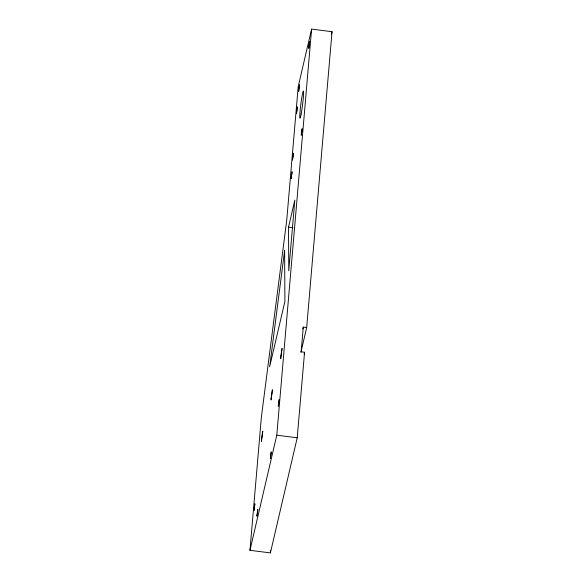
<?xml version="1.0" encoding="UTF-8"?>
<svg xmlns="http://www.w3.org/2000/svg" width="582" height="582" viewBox="0 0 582 582"><rect width="100%" height="100%" fill="white"/><g stroke="black" fill="none" stroke-linecap="round" stroke-linejoin="round"><path stroke-width="0.87" d="M306.67 327.564L303.266 327.128L301.149 351.841L304.553 352.277L297.22 437.788L270.397 552.9L249.962 550.303L261.405 416.872L286.751 220.083L298.188 86.66L311.603 29.1L332.038 31.697L306.67 327.564L300.894 352.357M249.962 550.303L276.785 435.183L311.603 29.1M270.397 552.9L270.63 550.201M331.42 34.353L332.038 31.697M288.527 227.14L294.819 200.121L288.759 270.826L288.527 227.14L292.964 227.7M302.851 328.895L303.266 327.128M304.139 354.045L304.553 352.277M276.785 435.183L297.22 437.788M278.283 405.61L278.305 406.265L279.215 399.485L278.283 405.61M253.985 509.687L254.028 510.61L254.88 503.786L253.985 509.687M256.946 515.31L256.989 516.234L257.841 509.41L256.946 515.31M261.42 439.977L261.493 441.367L262.766 431.131L261.42 439.977M271.059 398.612L271.132 399.994L272.405 389.758L271.059 398.612M270.361 457.75L270.404 458.674L271.248 451.85L270.361 457.75M280.699 357.239L280.771 358.621L282.044 348.392L280.699 357.239M291.189 177.67L291.233 178.594L292.084 171.77L291.189 177.67M292.513 159.162L292.557 160.086L293.408 153.27L292.513 159.162M296.493 112.755L296.536 113.679L297.387 106.855L296.493 112.755M298.653 90.654L298.697 91.578L299.541 84.754L298.653 90.654M301.265 134.42L301.309 135.308L302.131 128.717L301.265 134.42M308.707 47.484L308.751 48.408L309.602 41.584L308.707 47.484M284.62 250.602L269.655 366.784L284.896 301.396L284.62 250.602M301.149 114.036A13.764 0.895 -82.8 0 0 303.571 91.403A13.764 0.895 -82.8 0 0 300.319 108.638A13.764 0.895 -82.8 0 0 301.149 114.036"/></g></svg>
